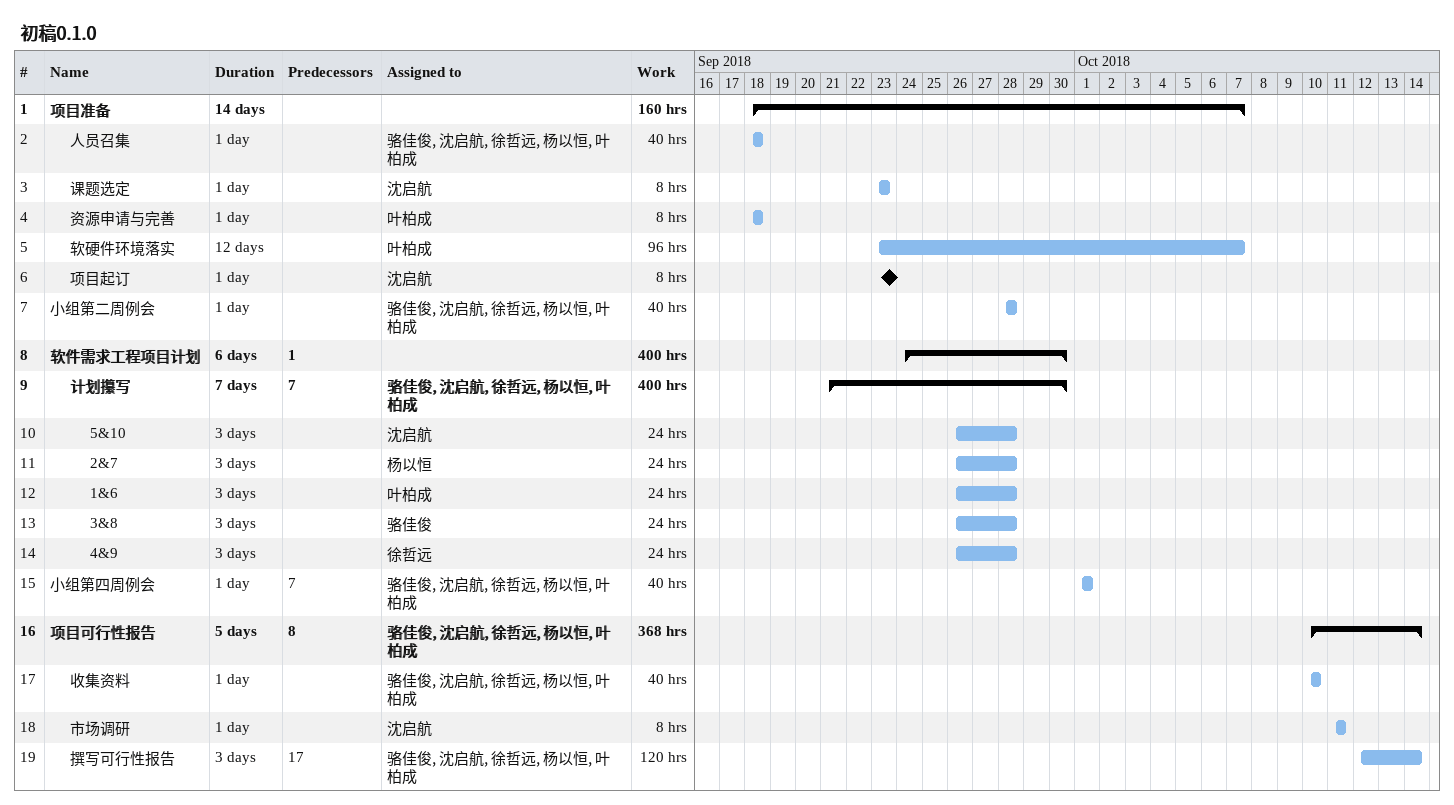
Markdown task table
初稿0.1.0

| ID | Level | Task | Duration | Start | Finish | Predecessors | Resources | Work (h) |
|---|---|---|---|---|---|---|---|---|
| 1 | 1 | **项目准备** | 14d | 2018-09-18 | 2018-10-07 |  |  | 160 |
| 2 | 2 | 人员召集 | 1d | 2018-09-18 | 2018-09-18 |  | 骆佳俊, 沈启航, 徐哲远, 杨以恒, 叶柏成 | 40 |
| 3 | 2 | 课题选定 | 1d | 2018-09-23 | 2018-09-23 |  | 沈启航 | 8 |
| 4 | 2 | 资源申请与完善 | 1d | 2018-09-18 | 2018-09-18 |  | 叶柏成 | 8 |
| 5 | 2 | 软硬件环境落实 | 12d | 2018-09-23 | 2018-10-07 |  | 叶柏成 | 96 |
| 6 | 2 | 项目起订 | 1d | 2018-09-23 | 2018-09-23 |  | 沈启航 | 8 |
| 7 | 1 | 小组第二周例会 | 1d | 2018-09-28 | 2018-09-28 |  | 骆佳俊, 沈启航, 徐哲远, 杨以恒, 叶柏成 | 40 |
| 8 | 1 | **软件需求工程项目计划** | 6d | 2018-09-24 | 2018-09-30 | 1 |  | 400 |
| 9 | 2 | **计划攥写** | 7d | 2018-09-21 | 2018-09-30 | 7 | 骆佳俊, 沈启航, 徐哲远, 杨以恒, 叶柏成 | 400 |
| 10 | 3 | 5&10 | 3d | 2018-09-26 | 2018-09-28 |  | 沈启航 | 24 |
| 11 | 3 | 2&7 | 3d | 2018-09-26 | 2018-09-28 |  | 杨以恒 | 24 |
| 12 | 3 | 1&6 | 3d | 2018-09-26 | 2018-09-28 |  | 叶柏成 | 24 |
| 13 | 3 | 3&8 | 3d | 2018-09-26 | 2018-09-28 |  | 骆佳俊 | 24 |
| 14 | 3 | 4&9 | 3d | 2018-09-26 | 2018-09-28 |  | 徐哲远 | 24 |
| 15 | 1 | 小组第四周例会 | 1d | 2018-10-01 | 2018-10-01 | 7 | 骆佳俊, 沈启航, 徐哲远, 杨以恒, 叶柏成 | 40 |
| 16 | 1 | **项目可行性报告** | 5d | 2018-10-10 | 2018-10-14 | 8 | 骆佳俊, 沈启航, 徐哲远, 杨以恒, 叶柏成 | 368 |
| 17 | 2 | 收集资料 | 1d | 2018-10-10 | 2018-10-10 |  | 骆佳俊, 沈启航, 徐哲远, 杨以恒, 叶柏成 | 40 |
| 18 | 2 | 市场调研 | 1d | 2018-10-11 | 2018-10-11 |  | 沈启航 | 8 |
| 19 | 2 | 撰写可行性报告 | 3d | 2018-10-12 | 2018-10-14 | 17 | 骆佳俊, 沈启航, 徐哲远, 杨以恒, 叶柏成 | 120 |
